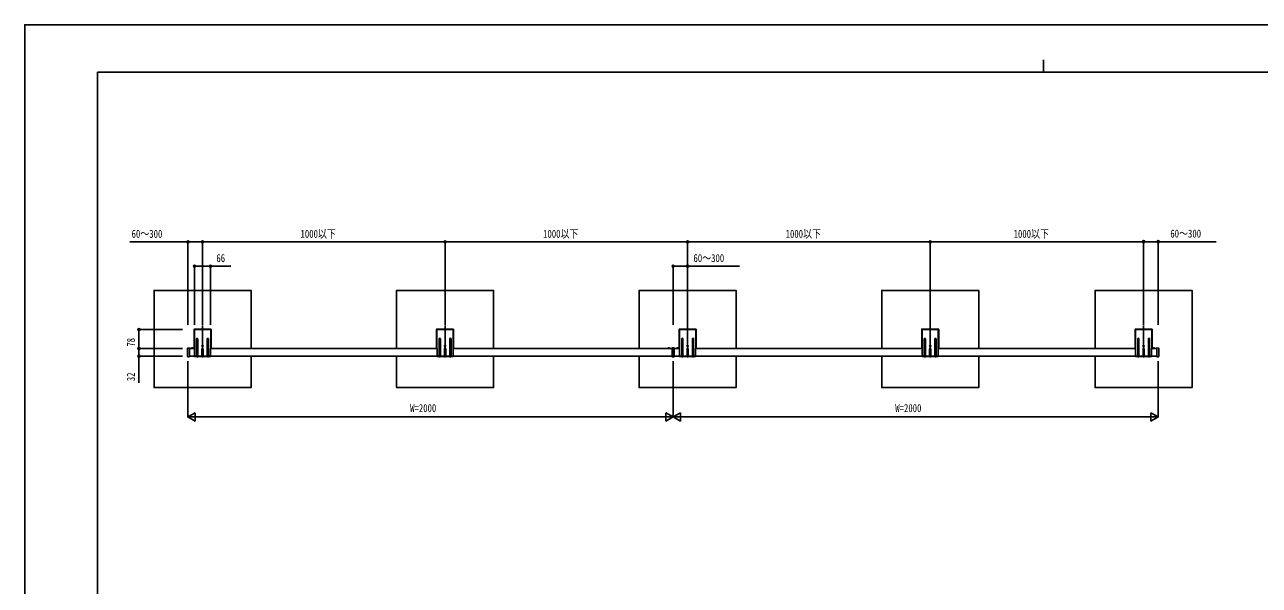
# Model space of a CAD drawing. Units: millimetres, scale not verified. Extents: x -4205 to 4205, y -2970 to 2970.
# Drawn here: x -4205 to 885, y 661 to 2970 of the extents above; entities that cross this region are included whole.
import ezdxf
from ezdxf.enums import TextEntityAlignment as Align

# ---------------------------------------------------------------- set-up
doc = ezdxf.new("R2010")
doc.units = ezdxf.units.MM
doc.header["$LTSCALE"] = 16
for name, color, linetype in [('0-3_YKK_12', 2, 'Continuous'), ('0-4_YKK_A1', 4, 'Continuous'), ('0-5_YKK_D', 6, 'Continuous'), ('0-6_YKK_ZWAK', 7, 'Continuous')]:
    doc.layers.add(name, color=color, linetype=linetype)
doc.styles.add('ＭＳ ゴシック', font='')
doc.styles.get('ＭＳ ゴシック').set_extended_font_data('MS Gothic')

msp = doc.modelspace()

# ---------------------------------------------------------------- linework, layer by layer
at = {"layer": '0-3_YKK_12'}
for p, q in [((-3471.71, 1636.22), (-3471.71, 1731.22)), ((-2471.81, 1636.22), (-2471.81, 1731.22)), ((-1471.81, 1636.22), (-1471.81, 1731.22)), ((-471.81, 1636.22), (-471.81, 1731.22)), ((408.09, 1636.22), (408.09, 1731.22)), ((-1531.81, 1641.42), (-1531.81, 1599.02))]:
    msp.add_line(p, q, dxfattribs=at)
at = {"layer": '0-4_YKK_A1'}
for p, q in [((-3506.71, 1714.72), (-3506.71, 1638.22)), ((-3438.21, 1716.22), (-3505.21, 1716.22)), ((-3505.21, 1713.72), (-3505.21, 1636.72)), ((-3439.21, 1714.72), (-3504.21, 1714.72)), ((-3438.21, 1636.72), (-3438.21, 1713.72)), ((-3436.71, 1638.22), (-3436.71, 1714.72)), ((-2506.81, 1714.72), (-2506.81, 1638.22)), ((-2438.31, 1716.22), (-2505.31, 1716.22)), ((-2505.31, 1713.72), (-2505.31, 1636.72)), ((-2439.31, 1714.72), (-2504.31, 1714.72)), ((-2438.31, 1636.72), (-2438.31, 1713.72)), ((-2436.81, 1638.22), (-2436.81, 1714.72)), ((-1506.81, 1714.72), (-1506.81, 1638.22)), ((-1438.31, 1716.22), (-1505.31, 1716.22)), ((-1505.31, 1713.72), (-1505.31, 1636.72)), ((-1439.31, 1714.72), (-1504.31, 1714.72)), ((-1438.31, 1636.72), (-1438.31, 1713.72)), ((-1436.81, 1638.22), (-1436.81, 1714.72)), ((-506.81, 1714.72), (-506.81, 1638.22)), ((-438.31, 1716.22), (-505.31, 1716.22)), ((-505.31, 1713.72), (-505.31, 1636.72)), ((-439.31, 1714.72), (-504.31, 1714.72)), ((-438.31, 1636.72), (-438.31, 1713.72)), ((-436.81, 1638.22), (-436.81, 1714.72)), ((373.09, 1714.72), (373.09, 1638.22)), ((441.59, 1716.22), (374.59, 1716.22)), ((374.59, 1713.72), (374.59, 1636.72)), ((440.59, 1714.72), (375.59, 1714.72)), ((441.59, 1636.72), (441.59, 1713.72)), ((443.09, 1638.22), (443.09, 1714.72)), ((-3533.81, 1637.04), (-3533.81, 1603.4)), ((-3526.13, 1638.45), (-3532.87, 1638.03)), ((-3525.81, 1637.47), (-3525.81, 1638.15)), ((-3525.81, 1602.97), (-3525.81, 1637.47)), ((-3525.81, 1636.22), (-3504.71, 1636.22)), ((-3519.01, 1636.73), (-3509.61, 1636.73)), ((-3519.01, 1636.22), (-3519.01, 1636.73)), ((-3519.01, 1636.22), (-3509.61, 1636.22)), ((-3516.31, 1636.22), (-3512.31, 1636.22)), ((-3509.61, 1636.22), (-3509.61, 1636.73)), ((-3508.81, 1636.22), (-3504.71, 1636.22)), ((-3504.71, 1636.22), (-3506.71, 1638.22)), ((-3504.71, 1636.22), (-3504.71, 1632.67)), ((-3504.71, 1631.76), (-3504.71, 1613.67)), ((-3496.21, 1602.72), (-3496.21, 1675.72)), ((-3491.21, 1675.72), (-3491.21, 1602.72)), ((-3474.21, 1602.72), (-3474.21, 1634.92)), ((-3469.21, 1634.92), (-3469.21, 1602.72)), ((-3452.21, 1675.72), (-3452.21, 1602.72)), ((-3447.21, 1602.72), (-3447.21, 1675.72)), ((-3436.71, 1638.22), (-3438.71, 1636.22)), ((-3438.71, 1636.22), (-2504.81, 1636.22)), ((-3438.71, 1632.67), (-3438.71, 1636.22)), ((-3438.71, 1613.67), (-3438.71, 1631.76)), ((-2504.81, 1636.22), (-2506.81, 1638.22)), ((-2504.81, 1636.22), (-2504.81, 1632.67)), ((-2504.81, 1631.76), (-2504.81, 1613.67)), ((-2496.31, 1602.72), (-2496.31, 1675.72)), ((-2491.31, 1675.72), (-2491.31, 1602.72)), ((-2474.31, 1602.72), (-2474.31, 1634.92)), ((-2469.31, 1634.92), (-2469.31, 1602.72)), ((-2452.31, 1675.72), (-2452.31, 1602.72)), ((-2447.31, 1602.72), (-2447.31, 1675.72)), ((-2436.81, 1638.22), (-2438.81, 1636.22)), ((-2438.81, 1636.22), (-1536.31, 1636.22)), ((-2438.81, 1632.67), (-2438.81, 1636.22)), ((-2438.81, 1613.67), (-2438.81, 1631.76)), ((-1554.51, 1636.73), (-1545.11, 1636.73)), ((-1554.51, 1636.22), (-1554.51, 1636.73)), ((-1554.51, 1636.22), (-1545.11, 1636.22)), ((-1551.81, 1636.22), (-1547.81, 1636.22)), ((-1545.11, 1636.22), (-1545.11, 1636.73)), ((-1536.31, 1638), (-1536.31, 1637.2)), ((-1531.81, 1638.47), (-1536.12, 1638.2)), ((-1531.81, 1637.47), (-1531.81, 1602.96)), ((-1504.81, 1636.22), (-1527.31, 1636.22)), ((-1509.11, 1636.73), (-1518.51, 1636.73)), ((-1518.51, 1636.22), (-1518.51, 1636.73)), ((-1509.11, 1636.22), (-1518.51, 1636.22)), ((-1515.91, 1638.37), (-1514.96, 1636.42)), ((-1511.81, 1636.22), (-1515.81, 1636.22)), ((-1511.71, 1638.37), (-1512.66, 1636.42)), ((-1509.11, 1636.22), (-1509.11, 1636.73)), ((-1504.81, 1636.22), (-1506.81, 1638.22)), ((-1504.81, 1636.22), (-1504.81, 1632.67)), ((-1504.81, 1631.76), (-1504.81, 1613.67)), ((-1496.31, 1602.72), (-1496.31, 1675.72)), ((-1491.31, 1675.72), (-1491.31, 1602.72)), ((-1474.31, 1602.72), (-1474.31, 1634.92)), ((-1469.31, 1634.92), (-1469.31, 1602.72)), ((-1452.31, 1675.72), (-1452.31, 1602.72)), ((-1447.31, 1602.72), (-1447.31, 1675.72)), ((-1436.81, 1638.22), (-1438.81, 1636.22)), ((-504.81, 1636.22), (-1438.81, 1636.22)), ((-1438.81, 1632.67), (-1438.81, 1636.22)), ((-1438.81, 1613.67), (-1438.81, 1631.76)), ((-504.81, 1636.22), (-506.81, 1638.22)), ((-504.81, 1636.22), (-504.81, 1632.67)), ((-504.81, 1631.76), (-504.81, 1613.67)), ((-496.31, 1602.72), (-496.31, 1675.72)), ((-491.31, 1675.72), (-491.31, 1602.72)), ((-474.31, 1602.72), (-474.31, 1634.92)), ((-469.31, 1634.92), (-469.31, 1602.72)), ((-452.31, 1675.72), (-452.31, 1602.72)), ((-447.31, 1602.72), (-447.31, 1675.72)), ((-436.81, 1638.22), (-438.81, 1636.22)), ((375.09, 1636.22), (-438.81, 1636.22)), ((-438.81, 1632.67), (-438.81, 1636.22)), ((-438.81, 1613.67), (-438.81, 1631.76)), ((375.09, 1636.22), (373.09, 1638.22)), ((375.09, 1636.22), (375.09, 1632.67)), ((375.09, 1631.76), (375.09, 1613.67)), ((383.59, 1602.72), (383.59, 1675.72)), ((388.59, 1675.72), (388.59, 1602.72)), ((405.59, 1602.72), (405.59, 1634.92)), ((410.59, 1634.92), (410.59, 1602.72)), ((427.59, 1675.72), (427.59, 1602.72)), ((432.59, 1602.72), (432.59, 1675.72)), ((443.09, 1638.22), (441.09, 1636.22)), ((462.19, 1636.22), (441.09, 1636.22)), ((441.09, 1632.67), (441.09, 1636.22)), ((441.09, 1613.67), (441.09, 1631.76)), ((455.39, 1636.73), (445.99, 1636.73)), ((445.99, 1636.22), (445.99, 1636.73)), ((455.39, 1636.22), (445.99, 1636.22)), ((452.69, 1636.22), (448.69, 1636.22)), ((455.39, 1636.22), (455.39, 1636.73)), ((462.19, 1637.47), (462.19, 1638.15)), ((462.19, 1602.97), (462.19, 1637.47)), ((462.51, 1638.45), (469.25, 1638.03)), ((470.19, 1637.04), (470.19, 1603.4)), ((-3526.13, 1601.99), (-3532.87, 1602.4)), ((-3525.81, 1604.22), (-3504.71, 1604.22)), ((-3525.81, 1602.29), (-3525.81, 1602.97)), ((-3504.71, 1612.76), (-3504.71, 1602.72)), ((-3495.21, 1604.22), (-3504.71, 1604.22)), ((-3504.71, 1602.72), (-3496.21, 1602.72)), ((-3492.21, 1601.72), (-3495.21, 1601.72)), ((-3493.21, 1603.22), (-3494.21, 1603.22)), ((-3473.21, 1604.22), (-3492.21, 1604.22)), ((-3491.21, 1602.72), (-3474.21, 1602.72)), ((-3470.21, 1601.72), (-3473.21, 1601.72)), ((-3471.21, 1603.22), (-3472.21, 1603.22)), ((-3451.21, 1604.22), (-3470.21, 1604.22)), ((-3469.21, 1602.72), (-3452.21, 1602.72)), ((-3451.21, 1601.72), (-3448.21, 1601.72)), ((-3449.21, 1603.22), (-3450.21, 1603.22)), ((-3438.71, 1604.22), (-3448.21, 1604.22)), ((-3447.21, 1602.72), (-3438.71, 1602.72)), ((-3438.71, 1602.72), (-3438.71, 1612.76)), ((-3438.71, 1604.22), (-2504.81, 1604.22)), ((-2504.81, 1612.76), (-2504.81, 1602.72)), ((-2495.31, 1604.22), (-2504.81, 1604.22)), ((-2504.81, 1602.72), (-2496.31, 1602.72)), ((-2492.31, 1601.72), (-2495.31, 1601.72)), ((-2493.31, 1603.22), (-2494.31, 1603.22)), ((-2473.31, 1604.22), (-2492.31, 1604.22)), ((-2491.31, 1602.72), (-2474.31, 1602.72)), ((-2470.31, 1601.72), (-2473.31, 1601.72)), ((-2471.31, 1603.22), (-2472.31, 1603.22)), ((-2451.31, 1604.22), (-2470.31, 1604.22)), ((-2469.31, 1602.72), (-2452.31, 1602.72)), ((-2451.31, 1601.72), (-2448.31, 1601.72)), ((-2449.31, 1603.22), (-2450.31, 1603.22)), ((-2438.81, 1604.22), (-2448.31, 1604.22)), ((-2447.31, 1602.72), (-2438.81, 1602.72)), ((-2438.81, 1602.72), (-2438.81, 1612.76)), ((-2438.81, 1604.22), (-1536.31, 1604.22)), ((-1536.12, 1602.23), (-1531.81, 1601.97)), ((-1531.81, 1601.97), (-1531.81, 1602.96)), ((-1527.5, 1602.23), (-1531.81, 1601.97)), ((-1504.81, 1604.22), (-1527.31, 1604.22)), ((-1527.31, 1603.23), (-1527.31, 1602.43)), ((-1504.81, 1612.76), (-1504.81, 1602.72)), ((-1495.31, 1604.22), (-1504.81, 1604.22)), ((-1504.81, 1602.72), (-1496.31, 1602.72)), ((-1492.31, 1601.72), (-1495.31, 1601.72)), ((-1493.31, 1603.22), (-1494.31, 1603.22)), ((-1473.31, 1604.22), (-1492.31, 1604.22)), ((-1491.31, 1602.72), (-1474.31, 1602.72)), ((-1470.31, 1601.72), (-1473.31, 1601.72)), ((-1471.31, 1603.22), (-1472.31, 1603.22)), ((-1451.31, 1604.22), (-1470.31, 1604.22)), ((-1469.31, 1602.72), (-1452.31, 1602.72)), ((-1451.31, 1601.72), (-1448.31, 1601.72)), ((-1449.31, 1603.22), (-1450.31, 1603.22)), ((-1438.81, 1604.22), (-1448.31, 1604.22)), ((-1447.31, 1602.72), (-1438.81, 1602.72)), ((-1438.81, 1602.72), (-1438.81, 1612.76)), ((-504.81, 1604.22), (-1438.81, 1604.22)), ((-504.81, 1612.76), (-504.81, 1602.72)), ((-495.31, 1604.22), (-504.81, 1604.22)), ((-504.81, 1602.72), (-496.31, 1602.72)), ((-492.31, 1601.72), (-495.31, 1601.72)), ((-493.31, 1603.22), (-494.31, 1603.22)), ((-473.31, 1604.22), (-492.31, 1604.22)), ((-491.31, 1602.72), (-474.31, 1602.72)), ((-470.31, 1601.72), (-473.31, 1601.72)), ((-471.31, 1603.22), (-472.31, 1603.22)), ((-451.31, 1604.22), (-470.31, 1604.22)), ((-469.31, 1602.72), (-452.31, 1602.72)), ((-451.31, 1601.72), (-448.31, 1601.72)), ((-449.31, 1603.22), (-450.31, 1603.22)), ((-438.81, 1604.22), (-448.31, 1604.22)), ((-447.31, 1602.72), (-438.81, 1602.72)), ((-438.81, 1602.72), (-438.81, 1612.76)), ((375.09, 1604.22), (-438.81, 1604.22)), ((375.09, 1612.76), (375.09, 1602.72)), ((384.59, 1604.22), (375.09, 1604.22)), ((375.09, 1602.72), (383.59, 1602.72)), ((387.59, 1601.72), (384.59, 1601.72)), ((386.59, 1603.22), (385.59, 1603.22)), ((406.59, 1604.22), (387.59, 1604.22)), ((388.59, 1602.72), (405.59, 1602.72)), ((409.59, 1601.72), (406.59, 1601.72)), ((408.59, 1603.22), (407.59, 1603.22)), ((428.59, 1604.22), (409.59, 1604.22)), ((410.59, 1602.72), (427.59, 1602.72)), ((428.59, 1601.72), (431.59, 1601.72)), ((430.59, 1603.22), (429.59, 1603.22)), ((441.09, 1604.22), (431.59, 1604.22)), ((432.59, 1602.72), (441.09, 1602.72)), ((441.09, 1602.72), (441.09, 1612.76)), ((462.19, 1604.22), (441.09, 1604.22)), ((462.19, 1602.29), (462.19, 1602.97)), ((462.51, 1601.99), (469.25, 1602.4))]:
    msp.add_line(p, q, dxfattribs=at)
for points in [[(-3271.71, 1636.22), (-3271.71, 1875.22), (-3671.71, 1875.22), (-3671.71, 1475.22), (-3271.71, 1475.22), (-3271.71, 1604.22)], [(-2271.81, 1636.22), (-2271.81, 1875.22), (-2671.81, 1875.22), (-2671.81, 1636.22)], [(-1271.81, 1636.22), (-1271.81, 1875.22), (-1671.81, 1875.22), (-1671.81, 1636.22)], [(-271.81, 1636.22), (-271.81, 1875.22), (-671.81, 1875.22), (-671.81, 1636.22)], [(208.09, 1604.22), (208.09, 1475.22), (608.09, 1475.22), (608.09, 1875.22), (208.09, 1875.22), (208.09, 1636.22)], [(-3516.41, 1638.37), (-3515.46, 1636.42), (-3514.31, 1635.81)], [(-3512.21, 1638.37), (-3513.16, 1636.42), (-3514.31, 1635.81)], [(-1551.91, 1638.37), (-1550.96, 1636.42), (-1549.81, 1635.81)], [(-1547.71, 1638.37), (-1548.66, 1636.42), (-1549.81, 1635.81)], [(-1536.31, 1637.2), (-1536.31, 1603.23), (-1536.31, 1602.43)], [(-1531.81, 1637.47), (-1531.81, 1638.47), (-1527.5, 1638.2)], [(-1527.31, 1638), (-1527.31, 1637.2), (-1527.31, 1603.23)], [(448.59, 1638.37), (449.54, 1636.42), (450.69, 1635.81)], [(452.79, 1638.37), (451.84, 1636.42), (450.69, 1635.81)], [(-2671.81, 1604.22), (-2671.81, 1475.22), (-2271.81, 1475.22), (-2271.81, 1604.22)], [(-1671.81, 1604.22), (-1671.81, 1475.22), (-1271.81, 1475.22), (-1271.81, 1604.22)], [(-671.81, 1604.22), (-671.81, 1475.22), (-271.81, 1475.22), (-271.81, 1604.22)]]:
    msp.add_lwpolyline(points, dxfattribs=at)
for centre in [(-3471.71, 1646.22), (-2471.81, 1646.22), (-1471.81, 1646.22), (-471.81, 1646.22), (408.09, 1646.22)]:
    msp.add_circle(centre, 2.75, dxfattribs=at)
for centre, radius, start, end in [((-3505.21, 1714.72), 1.5, 90, 180), ((-3504.21, 1713.72), 1, 90, 180), ((-3439.21, 1713.72), 1, 0, 90), ((-3438.21, 1714.72), 1.5, 0, 90), ((-2505.31, 1714.72), 1.5, 90, 180), ((-2504.31, 1713.72), 1, 90, 180), ((-2439.31, 1713.72), 1, 0, 90), ((-2438.31, 1714.72), 1.5, 0, 90), ((-1505.31, 1714.72), 1.5, 90, 180), ((-1504.31, 1713.72), 1, 90, 180), ((-1439.31, 1713.72), 1, 0, 90), ((-1438.31, 1714.72), 1.5, 0, 90), ((-505.31, 1714.72), 1.5, 90, 180), ((-504.31, 1713.72), 1, 90, 180), ((-439.31, 1713.72), 1, 0, 90), ((-438.31, 1714.72), 1.5, 0, 90), ((374.59, 1714.72), 1.5, 90, 180), ((375.59, 1713.72), 1, 90, 180), ((440.59, 1713.72), 1, 0, 90), ((441.59, 1714.72), 1.5, 0, 90), ((-3532.81, 1637.04), 1, 93.5, 180), ((-3526.11, 1638.15), 0.3, 0, 93.5), ((-3514.31, 1632.17), 6.55, 44.12696, 135.87304), ((-3504.91, 1632.22), 0.5, 293.57818, 66.42182), ((-3493.71, 1675.72), 2.5, 0, 180), ((-3471.71, 1634.92), 2.5, 0, 180), ((-3449.71, 1675.72), 2.5, 0, 180), ((-3438.51, 1632.22), 0.5, 113.57818, 246.42182), ((-2505.01, 1632.22), 0.5, 293.57818, 66.42182), ((-2493.81, 1675.72), 2.5, 0, 180), ((-2471.81, 1634.92), 2.5, 0, 180), ((-2449.81, 1675.72), 2.5, 0, 180), ((-2438.61, 1632.22), 0.5, 113.57818, 246.42182), ((-1549.81, 1632.17), 6.55, 44.12696, 135.87304), ((-1536.11, 1638), 0.2, 93.5, 180), ((-1527.51, 1638), 0.2, 0, 86.5), ((-1513.81, 1632.17), 6.55, 44.12696, 135.87304), ((-1505.01, 1632.22), 0.5, 293.57818, 66.42182), ((-1493.81, 1675.72), 2.5, 0, 180), ((-1471.81, 1634.92), 2.5, 0, 180), ((-1449.81, 1675.72), 2.5, 0, 180), ((-1438.61, 1632.22), 0.5, 113.57818, 246.42182), ((-505.01, 1632.22), 0.5, 293.57818, 66.42182), ((-493.81, 1675.72), 2.5, 0, 180), ((-471.81, 1634.92), 2.5, 0, 180), ((-449.81, 1675.72), 2.5, 0, 180), ((-438.61, 1632.22), 0.5, 113.57818, 246.42182), ((374.89, 1632.22), 0.5, 293.57818, 66.42182), ((386.09, 1675.72), 2.5, 0, 180), ((408.09, 1634.92), 2.5, 0, 180), ((430.09, 1675.72), 2.5, 0, 180), ((441.29, 1632.22), 0.5, 113.57818, 246.42182), ((450.69, 1632.17), 6.55, 44.12696, 135.87304), ((462.49, 1638.15), 0.3, 86.5, 180), ((469.19, 1637.04), 1, 0, 86.5), ((-3532.81, 1603.4), 1, 180, 266.5), ((-3526.11, 1602.29), 0.3, 266.5, 0), ((-3504.91, 1613.22), 0.5, 293.57818, 66.42182), ((-3495.21, 1602.72), 1, 180, 270), ((-3494.21, 1604.22), 1, 180, 270), ((-3493.21, 1604.22), 1, 270, 0), ((-3492.21, 1602.72), 1, 270, 0), ((-3473.21, 1602.72), 1, 180, 270), ((-3472.21, 1604.22), 1, 180, 270), ((-3471.21, 1604.22), 1, 270, 0), ((-3470.21, 1602.72), 1, 270, 0), ((-3451.21, 1602.72), 1, 180, 270), ((-3450.21, 1604.22), 1, 180, 270), ((-3449.21, 1604.22), 1, 270, 0), ((-3448.21, 1602.72), 1, 270, 0), ((-3438.51, 1613.22), 0.5, 113.57818, 246.42182), ((-2505.01, 1613.22), 0.5, 293.57818, 66.42182), ((-2495.31, 1602.72), 1, 180, 270), ((-2494.31, 1604.22), 1, 180, 270), ((-2493.31, 1604.22), 1, 270, 0), ((-2492.31, 1602.72), 1, 270, 0), ((-2473.31, 1602.72), 1, 180, 270), ((-2472.31, 1604.22), 1, 180, 270), ((-2471.31, 1604.22), 1, 270, 0), ((-2470.31, 1602.72), 1, 270, 0), ((-2451.31, 1602.72), 1, 180, 270), ((-2450.31, 1604.22), 1, 180, 270), ((-2449.31, 1604.22), 1, 270, 0), ((-2448.31, 1602.72), 1, 270, 0), ((-2438.61, 1613.22), 0.5, 113.57818, 246.42182), ((-1536.11, 1602.43), 0.2, 180, 266.5), ((-1527.51, 1602.43), 0.2, 273.5, 0), ((-1505.01, 1613.22), 0.5, 293.57818, 66.42182), ((-1495.31, 1602.72), 1, 180, 270), ((-1494.31, 1604.22), 1, 180, 270), ((-1493.31, 1604.22), 1, 270, 0), ((-1492.31, 1602.72), 1, 270, 0), ((-1473.31, 1602.72), 1, 180, 270), ((-1472.31, 1604.22), 1, 180, 270), ((-1471.31, 1604.22), 1, 270, 0), ((-1470.31, 1602.72), 1, 270, 0), ((-1451.31, 1602.72), 1, 180, 270), ((-1450.31, 1604.22), 1, 180, 270), ((-1449.31, 1604.22), 1, 270, 0), ((-1448.31, 1602.72), 1, 270, 0), ((-1438.61, 1613.22), 0.5, 113.57818, 246.42182), ((-505.01, 1613.22), 0.5, 293.57818, 66.42182), ((-495.31, 1602.72), 1, 180, 270), ((-494.31, 1604.22), 1, 180, 270), ((-493.31, 1604.22), 1, 270, 0), ((-492.31, 1602.72), 1, 270, 0), ((-473.31, 1602.72), 1, 180, 270), ((-472.31, 1604.22), 1, 180, 270), ((-471.31, 1604.22), 1, 270, 0), ((-470.31, 1602.72), 1, 270, 0), ((-451.31, 1602.72), 1, 180, 270), ((-450.31, 1604.22), 1, 180, 270), ((-449.31, 1604.22), 1, 270, 0), ((-448.31, 1602.72), 1, 270, 0), ((-438.61, 1613.22), 0.5, 113.57818, 246.42182), ((374.89, 1613.22), 0.5, 293.57818, 66.42182), ((384.59, 1602.72), 1, 180, 270), ((385.59, 1604.22), 1, 180, 270), ((386.59, 1604.22), 1, 270, 0), ((387.59, 1602.72), 1, 270, 0), ((406.59, 1602.72), 1, 180, 270), ((407.59, 1604.22), 1, 180, 270), ((408.59, 1604.22), 1, 270, 0), ((409.59, 1602.72), 1, 270, 0), ((428.59, 1602.72), 1, 180, 270), ((429.59, 1604.22), 1, 180, 270), ((430.59, 1604.22), 1, 270, 0), ((431.59, 1602.72), 1, 270, 0), ((441.29, 1613.22), 0.5, 113.57818, 246.42182), ((462.49, 1602.29), 0.3, 180, 273.5), ((469.19, 1603.4), 1, 273.5, 0)]:
    msp.add_arc(centre, radius, start, end, dxfattribs=at)
at = {"layer": '0-5_YKK_D'}
for p, q in [((-3531.81, 1734.22), (-3531.81, 2076.22)), ((-3471.71, 1734.22), (-3471.71, 2076.22)), ((-3471.71, 1734.22), (-3471.71, 2076.22)), ((-2471.81, 2075.22), (-3471.71, 2075.22)), ((-2471.81, 1734.22), (-2471.81, 2076.22)), ((-2471.81, 1734.22), (-2471.81, 2076.22)), ((-1471.81, 2075.22), (-2471.81, 2075.22)), ((-1471.81, 1734.22), (-1471.81, 2076.22)), ((-1471.81, 1732.22), (-1471.81, 2076.22)), ((-1471.81, 2075.22), (-471.81, 2075.22)), ((-471.81, 1732.22), (-471.81, 2076.22)), ((-471.81, 1732.22), (-471.81, 2076.22)), ((-471.81, 2075.22), (408.09, 2075.22)), ((408.09, 1734.22), (408.09, 2077.22)), ((408.09, 1734.22), (408.09, 2076.22)), ((468.19, 1734.22), (468.19, 2077.22)), ((-3504.71, 1734.22), (-3504.71, 1976.22)), ((-3438.71, 1734.22), (-3438.71, 1976.22)), ((-1531.81, 1734.22), (-1531.81, 1976.22)), ((-1471.81, 1734.22), (-1471.81, 1976.22)), ((-3553.81, 1714.22), (-3734.81, 1714.22)), ((-3733.81, 1714.22), (-3733.81, 1636.22)), ((-3553.81, 1636.22), (-3734.81, 1636.22)), ((-3553.81, 1636.22), (-3734.81, 1636.22)), ((-3553.81, 1604.22), (-3734.81, 1604.22)), ((-3531.81, 1584.22), (-3531.81, 1353.22)), ((-1531.81, 1584.22), (-1531.81, 1353.22)), ((-1531.81, 1584.22), (-1531.81, 1353.22)), ((468.19, 1584.22), (468.19, 1353.22)), ((-3531.81, 1354.22), (-3501.5, 1371.72)), ((-3531.81, 1354.22), (-3501.5, 1336.72)), ((-3531.81, 1354.22), (-3471.19, 1354.22)), ((-3501.5, 1336.72), (-3501.5, 1371.72)), ((-3496.81, 1354.22), (-1566.81, 1354.22)), ((-1531.81, 1354.22), (-1592.43, 1354.22)), ((-1531.81, 1354.22), (-1562.12, 1371.72)), ((-1562.12, 1371.72), (-1562.12, 1336.72)), ((-1531.81, 1354.22), (-1562.12, 1336.72)), ((-1531.81, 1354.22), (-1501.5, 1371.72)), ((-1531.81, 1354.22), (-1501.5, 1336.72)), ((-1531.81, 1354.22), (-1471.19, 1354.22)), ((-1501.5, 1336.72), (-1501.5, 1371.72)), ((433.19, 1354.22), (-1496.81, 1354.22)), ((468.19, 1354.22), (407.57, 1354.22)), ((468.19, 1354.22), (437.88, 1371.72)), ((437.88, 1371.72), (437.88, 1336.72)), ((468.19, 1354.22), (437.88, 1336.72))]:
    msp.add_line(p, q, dxfattribs=at)
for points in [[(-3471.71, 2075.22), (-3531.81, 2075.22), (-3771.21, 2075.22)], [(408.09, 2076.22), (468.19, 2076.22), (707.59, 2076.22)], [(-3504.71, 1975.22), (-3438.71, 1975.22), (-3354.91, 1975.22)], [(-1531.81, 1975.22), (-1471.81, 1975.22), (-1258.41, 1975.22)], [(-3733.81, 1636.22), (-3733.81, 1604.22), (-3733.81, 1494.42)]]:
    msp.add_lwpolyline(points, dxfattribs=at)
for centre in [(-3531.81, 2075.22), (-3471.71, 2075.22), (-3471.71, 2075.22), (-2471.81, 2075.22), (-2471.81, 2075.22), (-1471.81, 2075.22), (-1471.81, 2075.22), (-471.81, 2075.22), (-471.81, 2075.22), (408.09, 2076.22), (408.09, 2075.22), (468.19, 2076.22), (-3504.71, 1975.22), (-3438.71, 1975.22), (-1531.81, 1975.22), (-1471.81, 1975.22), (-3733.81, 1714.22), (-3733.81, 1636.22), (-3733.81, 1636.22), (-3733.81, 1604.22)]:
    msp.add_circle(centre, 4.25, dxfattribs=at)
at = {"layer": '0-6_YKK_ZWAK'}
for p, q in [((-4.98, 2825), (-4.98, 2775)), ((3895.02, 2775), (-3904.98, 2775)), ((-3904.98, -2525), (-3904.98, 2775))]:
    msp.add_line(p, q, dxfattribs=at)
msp.add_lwpolyline([(-4205, -2970), (4205, -2970), (4205, 2970), (-4205, 2970)], close=True, dxfattribs=at)

# ---------------------------------------------------------------- texts
at = {"layer": '0-5_YKK_D', "style": 'ＭＳ ゴシック', "width": 0.8}
for s, p in [('60～300', (-3764.21, 2082.22)), ('1000以下', (-3067.76, 2082.22)), ('1000以下', (-2067.81, 2082.22)), ('1000以下', (-1067.81, 2082.22)), ('1000以下', (-127.86, 2082.22)), ('60～300', (518.19, 2083.22)), ('66', (-3414.71, 1982.22)), ('60～300', (-1447.81, 1982.22)), ('W=2000', (-2615.81, 1364.22)), ('W=2000', (-615.81, 1364.22))]:
    msp.add_text(s, height=32.99, dxfattribs=at).set_placement(p, align=Align.BOTTOM_LEFT)
for s, p in [('78', (-3740.81, 1643.82)), ('32', (-3740.81, 1501.42))]:
    msp.add_text(s, height=32.99, rotation=90, dxfattribs=at).set_placement(p, align=Align.BOTTOM_LEFT)

doc.saveas('drawing.dxf')
